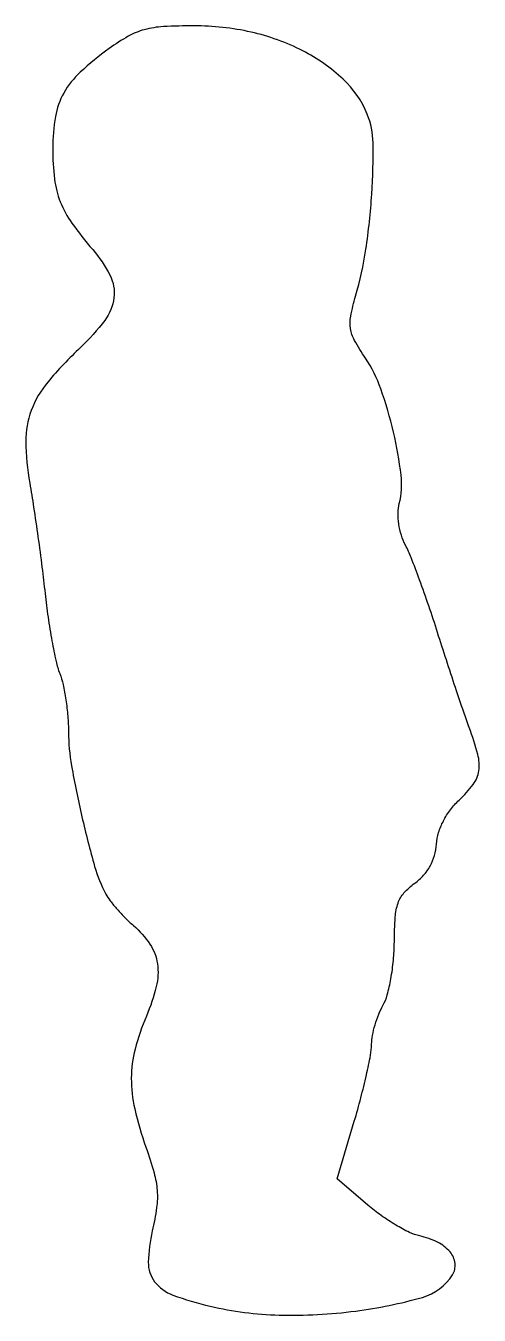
# Model space of a CAD drawing. Extents: x 1 to 59, y 0 to 166.
import ezdxf

# ---------------------------------------------------------------- set-up
doc = ezdxf.new("R2010")
doc.units = 0

msp = doc.modelspace()

# ---------------------------------------------------------------- linework, layer by layer
msp.add_lwpolyline([(11.256229, 163.070651, 0.02964), (7.55096, 160.036314, 0.07806), (5.426948, 157.352897, 0.086376), (4.347871, 154.316197, 0.042301), (4, 150.211752, 0.029569), (4.232909, 146.276752, 0.064794), (4.971261, 143.356489, 0.060962), (6.464973, 140.614629, 0.02366), (9.14665, 137.215204, -0.061622), (11.375216, 133.902106, -0.149064), (11.8782, 131.025417, -0.131089), (10.703351, 128.113965, -0.043045), (7.594152, 124.641573, 0.029206), (3.358681, 120.166617, 0.085339), (1.220238, 116.510586, 0.093623), (0.531267, 112.551133, 0.039849), (1.038813, 107.171926, -0.005793), (1.544928, 104.077963, -0.003127), (2.100215, 100.256753, -0.003113), (2.617365, 96.356563, -0.004897), (3.007825, 93, 0.009391), (3.393927, 89.922178, 0.009531), (3.893733, 86.876189, 0.00936), (4.428178, 84.245316, 0.038133), (4.902958, 82.6849, -0.039543), (5.326487, 81.278729, -0.0163), (5.684658, 79.320547, -0.016007), (5.934163, 77.184903, -0.019819), (6.023536, 75.1849, 0.042641), (6.41912, 70.81379, 0.012874), (7.752944, 64.275184, 0.012226), (9.395852, 57.879196, 0.054645), (10.847873, 54.296567, 0.041036), (11.395843, 53.453342, 0.015796), (12.285206, 52.375514, 0.015516), (13.328268, 51.261472, 0.018468), (14.381485, 50.279649, -0.06683), (16.512163, 47.869528, -0.112417), (17.475567, 45.360225, -0.096805), (17.327202, 42.414502, -0.040428), (16.05525, 38.628893, 0.037503), (14.598819, 34.376679, 0.062912), (14.112354, 30.637076, 0.05811), (14.557669, 26.691578, 0.027383), (15.992852, 21.760662, -0.015678), (17.036249, 18.465221, -0.049822), (17.439784, 16.192419, -0.054389), (17.368262, 13.993372, -0.021421), (16.813126, 11.010761, 0.050719), (16.302484, 6.963421, 0.171511), (17.117097, 4.468217, 0.14153), (19.447608, 2.753519, 0.03089), (24.271197, 1.306887, 0.051376), (33.138573, 0.175095, 0.038299), (42.993503, 0.690728, 0.037012), (51.572236, 2.454979, 0.184385), (55.442011, 5.345172, 0.173188), (55.77443, 6.820228, 0.145703), (55.131572, 8.29654, 0.103967), (53.532019, 9.547084, 0.060981), (51.227574, 10.348149, -0.06012), (49.910795, 10.803353, -0.020997), (48.143667, 11.757109, -0.020501), (46.268297, 12.980172, -0.022519), (44.559378, 14.317255), (40.618757, 17.697182), (42.812545, 25.098591, 0.007962), (43.654758, 28.115556, 0.00879), (44.371388, 31.060211, 0.008281), (44.896646, 33.591748, 0.043807), (45.038603, 35, -0.043819), (45.153336, 36.137921, -0.024077), (45.481199, 37.5, -0.023829), (45.950196, 38.86032, -0.034929), (46.5, 40, 0.064343), (47.053229, 41.342798, 0.021215), (47.519732, 43.430187, 0.020731), (47.845891, 45.813734, 0.022075), (47.964565, 48.166593, -0.014655), (48.07823, 51.361654, -0.067423), (48.444621, 53.173672, -0.099074), (49.205746, 54.467788, -0.053068), (50.585782, 55.716798, 0.050965), (51.71914, 56.733934, 0.057461), (52.572203, 57.921922, 0.057704), (53.129883, 59.268356, 0.052117), (53.389891, 60.753989, -0.057052), (53.662535, 62.226335, -0.044772), (54.275102, 63.731233, -0.043159), (55.175432, 65.159915, -0.043729), (56.30411, 66.406035, 0.045172), (58.119661, 68.422139, 0.126699), (58.83778, 70.165348, 0.100826), (58.705953, 72.280013, 0.022746), (57.605791, 75.729764, -0.006274), (56.894201, 77.730891, -0.00176), (55.832929, 80.874513, -0.001775), (54.657902, 84.438011, -0.001868), (53.528342, 87.949429, 0.005383), (52.395142, 91.389017, 0.005706), (51.209197, 94.736972, 0.00546), (50.123905, 97.596245, 0.025896), (49.401333, 99.1908, -0.043954), (48.868505, 100.489271, -0.038428), (48.541321, 101.920597, -0.03966), (48.444577, 103.328052, -0.058882), (48.60249, 104.552328, 0.091903), (48.831046, 108.197781, 0.027086), (47.852928, 113.735165, 0.027951), (46.223574, 119.298966, 0.062304), (44.247902, 123.234831, -0.02028), (42.836585, 125.541334, -0.088183), (42.315326, 127.050104, -0.088994), (42.34836, 128.639239, -0.020868), (42.98364, 131.234831, 0.03315), (44.30066, 137.251726, 0.021349), (45.060027, 144.353545, 0.019537), (45.223209, 150.942744, 0.093108), (44.4782, 154.618178, 0.108532), (41.377633, 159.131956, 0.070288), (36.173009, 162.787774, 0.062932), (29.524618, 165.186809, 0.055207), (22.182157, 166, 0.013959), (18.242066, 165.889977, 0.051575), (15.787732, 165.49669, 0.063021), (13.72464, 164.653889, 0.028311)], format="xyb", close=True)

doc.saveas('drawing.dxf')
